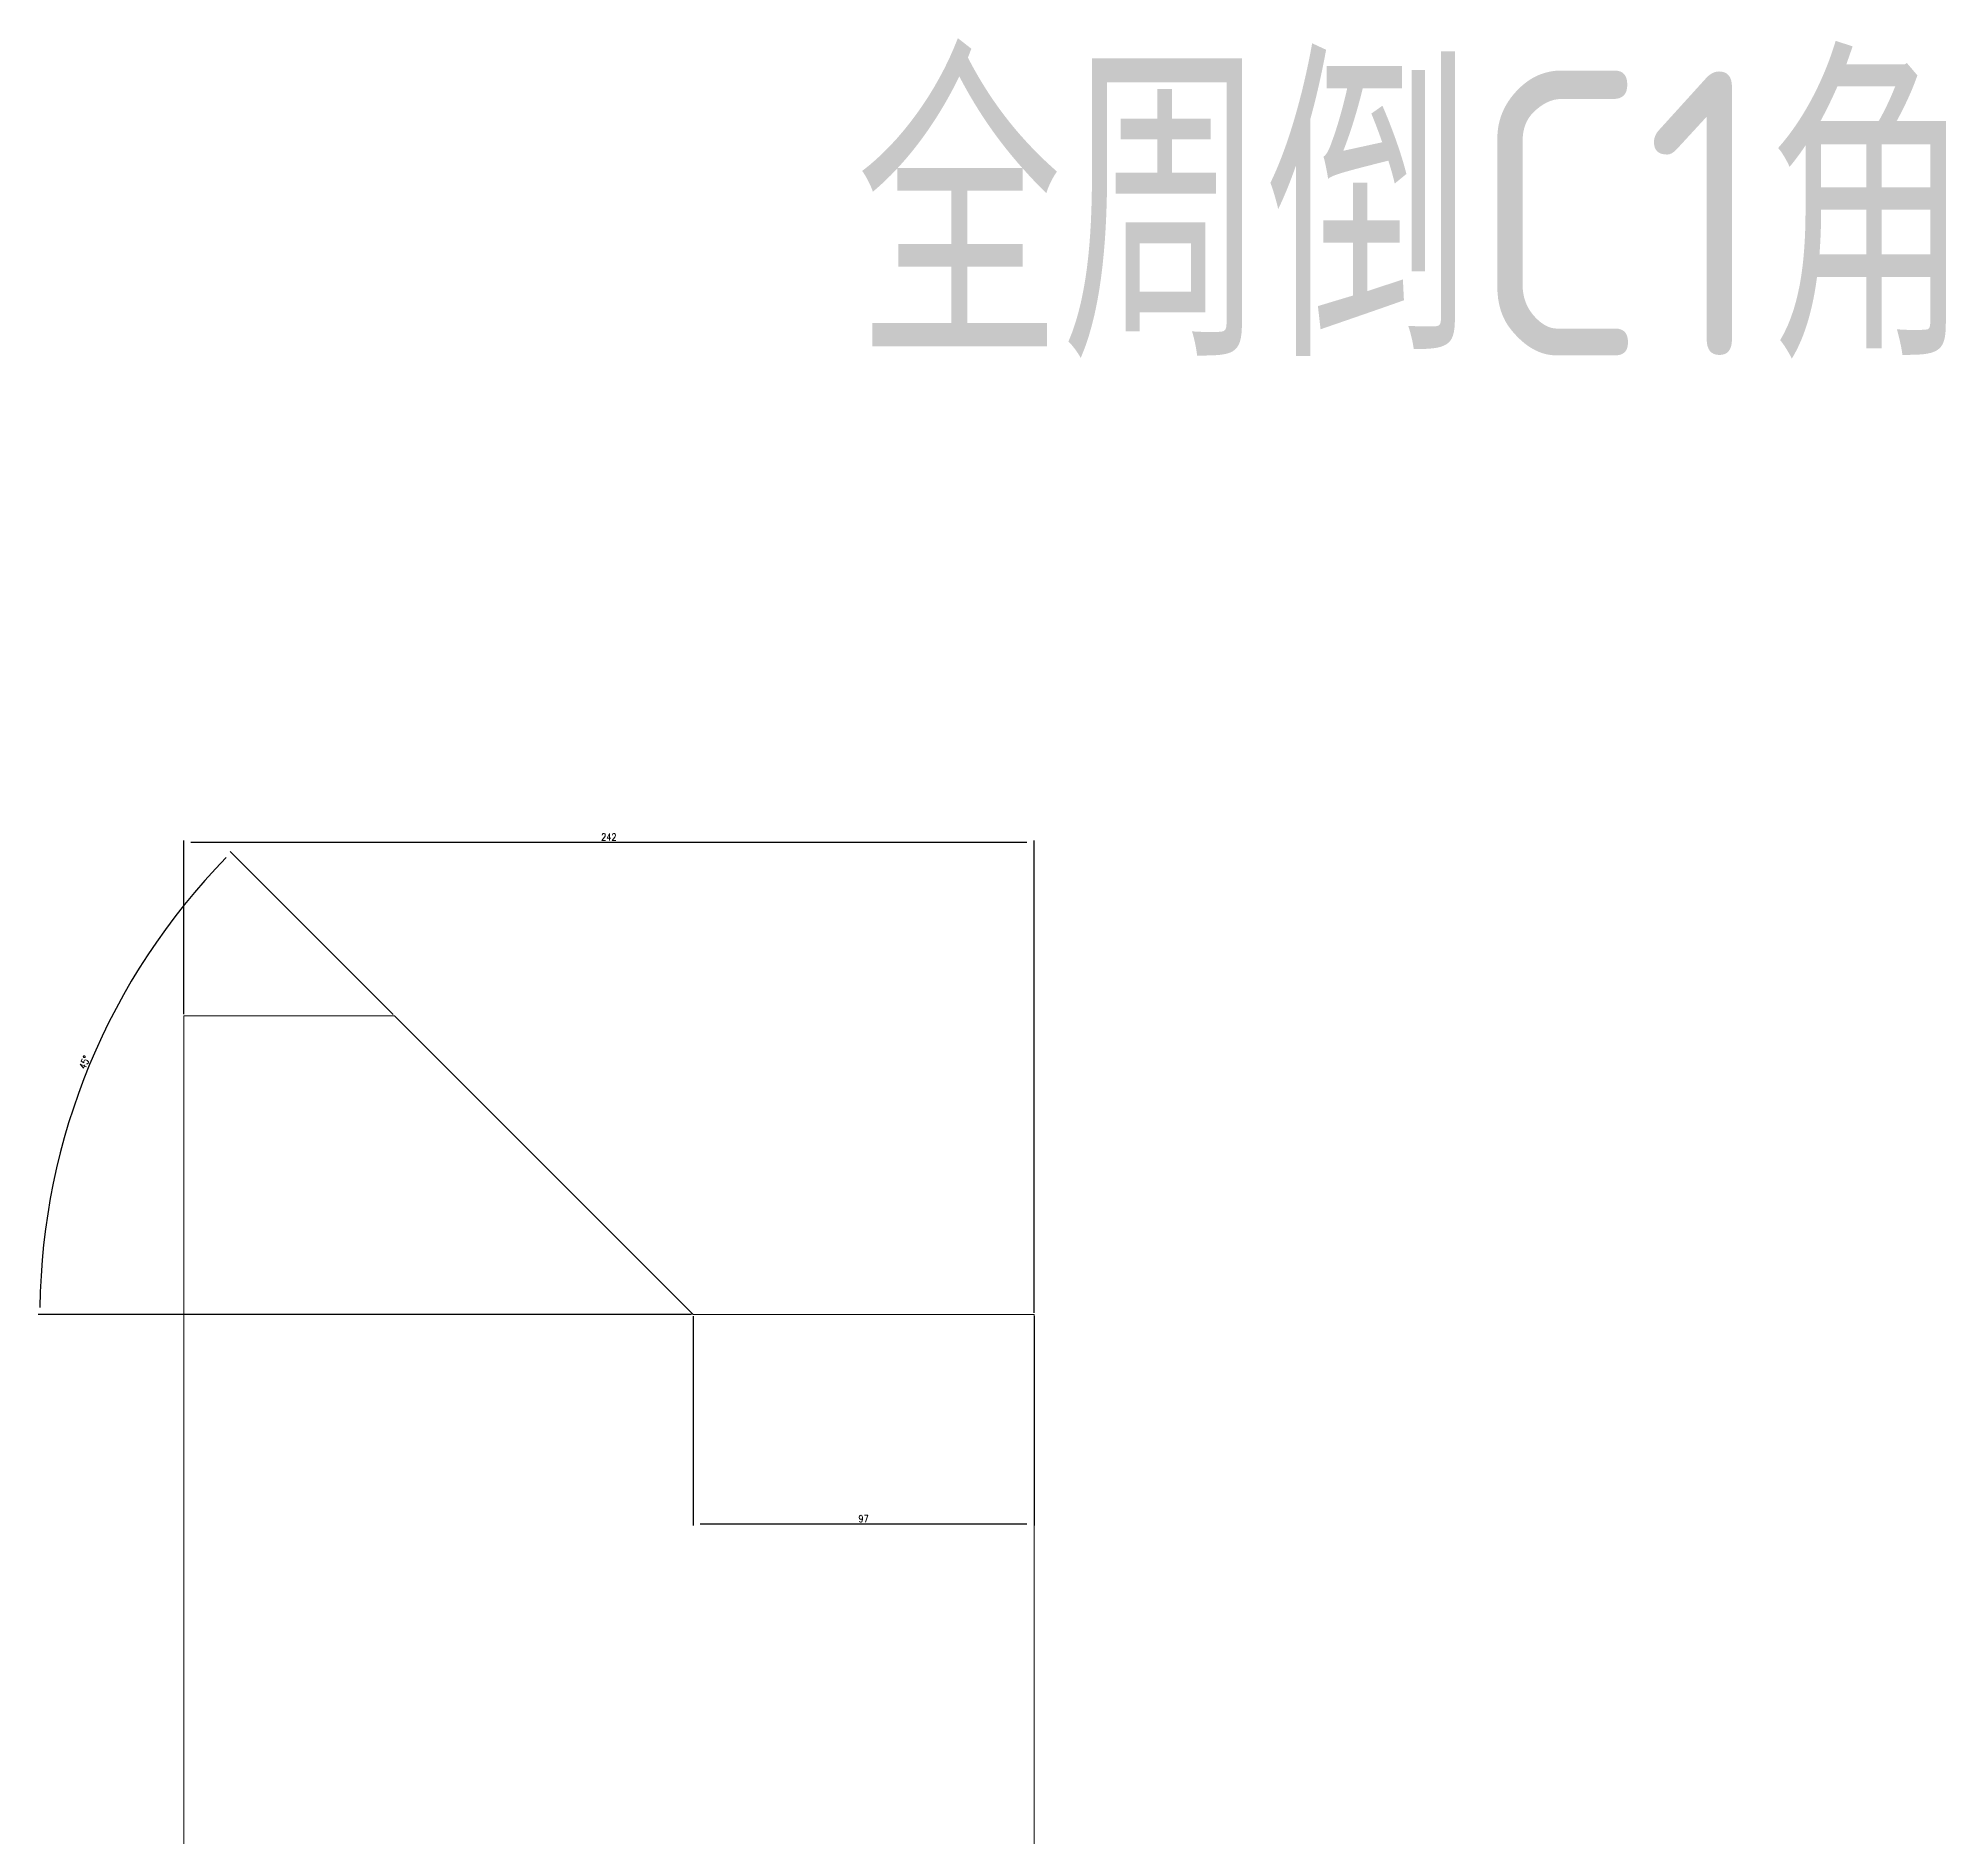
# Model space of a CAD drawing. Header units: millimetres. Extents: x 48729 to 52518, y -13032 to -10902.
# Drawn here: x 51975 to 52518, y -11439 to -10927 of the extents above; entities that cross this region are included whole.
import ezdxf

# ---------------------------------------------------------------- set-up
doc = ezdxf.new("R2010")
doc.units = ezdxf.units.MM
for name, color, linetype in [('B2', 255, 'Continuous'), ('DIM', 4, 'Continuous'), ('TEXT', 4, 'Continuous')]:
    doc.layers.add(name, color=color, linetype=linetype)
doc.styles.add('gbenor', font='gbenor.shx', dxfattribs={"bigfont": 'gbcbig.shx'})
doc.styles.get("Standard").update_dxf_attribs({"font": 'txt.shx', "width": 0.85, "bigfont": 'ctxt.shx'})
doc.dimstyles.new('T-2-WX', dxfattribs={"dimtxt": 2, "dimasz": 2, "dimexe": 0.5, "dimexo": 0.5, "dimgap": 0.5, "dimtad": 1, "dimtxsty": 'Standard', "dimblk": 'OPEN30', "dimcen": 0, "dimazin": 3, "dimtfac": 1, "dimtmove": 0, "dimatfit": 3, "dimldrblk": 'OPEN30', "dimlwd": -1, "dimlwe": -1})

# ---------------------------------------------------------------- blocks, each defined once
blk = doc.blocks.new('*D7597')
at = {"layer": 'Defpoints', "color": 0}
for p in [(52258.66, -11155.54), (52016.66, -11204.95), (52258.66, -11289.95)]:
    blk.add_point(p, dxfattribs=at)
at = {"layer": 'DIM', "color": 0}
for p, q in [((52016.66, -11204.45), (52016.66, -11155.04)), ((52018.66, -11155.54), (52256.66, -11155.54)), ((52258.66, -11289.45), (52258.66, -11155.04))]:
    blk.add_line(p, q, dxfattribs=at)
at = {"layer": 'DIM', "color": 0, "insert": (52137.66, -11154.04), "char_height": 2, "attachment_point": 5}
blk.add_mtext('242', dxfattribs=at)
blk = doc.blocks.new('_Open30')
blk = doc.blocks.new('*D7598')
at = {"layer": 'Defpoints', "color": 0}
for p in [(52161.66, -11289.95), (52258.66, -11289.95), (52258.66, -11349.55)]:
    blk.add_point(p, dxfattribs=at)
at = {"layer": 'DIM', "color": 0}
for p, q in [((52161.66, -11290.45), (52161.66, -11350.05)), ((52258.66, -11290.45), (52258.66, -11350.05)), ((52163.66, -11349.55), (52256.66, -11349.55))]:
    blk.add_line(p, q, dxfattribs=at)
at = {"layer": 'DIM', "color": 0, "insert": (52210.16, -11348.05), "char_height": 2, "attachment_point": 5}
blk.add_mtext('97', dxfattribs=at)
blk = doc.blocks.new('*D7599')
at = {"layer": 'Defpoints', "color": 0}
for p in [(52000.65, -11196.99), (52076.66, -11204.95), (52161.66, -11289.95), (52161.66, -11289.95), (52258.66, -11289.95)]:
    blk.add_point(p, dxfattribs=at)
at = {"layer": 'DIM', "color": 0}
for p, q in [((52076.31, -11204.59), (52029.85, -11158.13)), ((52161.16, -11289.95), (51975.24, -11289.95))]:
    blk.add_line(p, q, dxfattribs=at)
blk.add_arc((52161.66, -11289.95), 185.92, 135.6164, 179.3836, dxfattribs=at)
at = {"layer": 'DIM', "color": 0, "insert": (51988.47, -11218.21), "char_height": 2, "attachment_point": 5, "rotation": 67.5}
blk.add_mtext('45%%d', dxfattribs=at)

msp = doc.modelspace()

# ---------------------------------------------------------------- linework, layer by layer
at = {"layer": 'B2', "linetype": 'Continuous', "lineweight": 13, "ltscale": 0.5, "elevation": 0}
msp.add_lwpolyline([(52076.665, -11204.948), (52161.665, -11289.948), (52258.665, -11289.948), (52258.665, -11819.948), (52161.665, -11819.948), (52076.665, -11904.948), (52016.665, -11904.948), (52016.665, -11204.948)], close=True, dxfattribs=at)

# ---------------------------------------------------------------- texts
at = {"layer": 'TEXT', "color": 4, "lineweight": 18, "style": 'gbenor'}
msp.add_text('全周倒C1角', height=80.9558, dxfattribs=at).set_placement((52208.252, -11017.117))

# ---------------------------------------------------------------- dimensions: what is measured, and where the dimension line sits
at = {"layer": 'DIM', "color": 94}
for base, p1, p2, picture, middle in [((52258.665, -11155.536), (52016.665, -11204.948, 0), (52258.665, -11289.948, 0), '*D7597', (52137.665, -11154.036)), ((52258.665, -11349.552), (52161.665, -11289.948, 0), (52258.665, -11289.948), '*D7598', (52210.165, -11348.052))]:
    dim = msp.add_linear_dim(base=base, p1=p1, p2=p2, dimstyle='T-2-WX', dxfattribs=at)
    dim.commit()
    dim.dimension.update_dxf_attribs({"geometry": picture, "text_midpoint": middle})
dim = msp.add_angular_dim_2l(base=(52000.653, -11196.988), line1=((52076.665, -11204.948, 0), (52161.665, -11289.948, 0)), line2=((52161.665, -11289.948, 0), (52258.665, -11289.948, 0)), dimstyle='T-2-WX', dxfattribs=at)
dim.commit()
dim.dimension.update_dxf_attribs({"geometry": '*D7599', "text_midpoint": (51988.467, -11218.207)})

doc.saveas('drawing.dxf')
